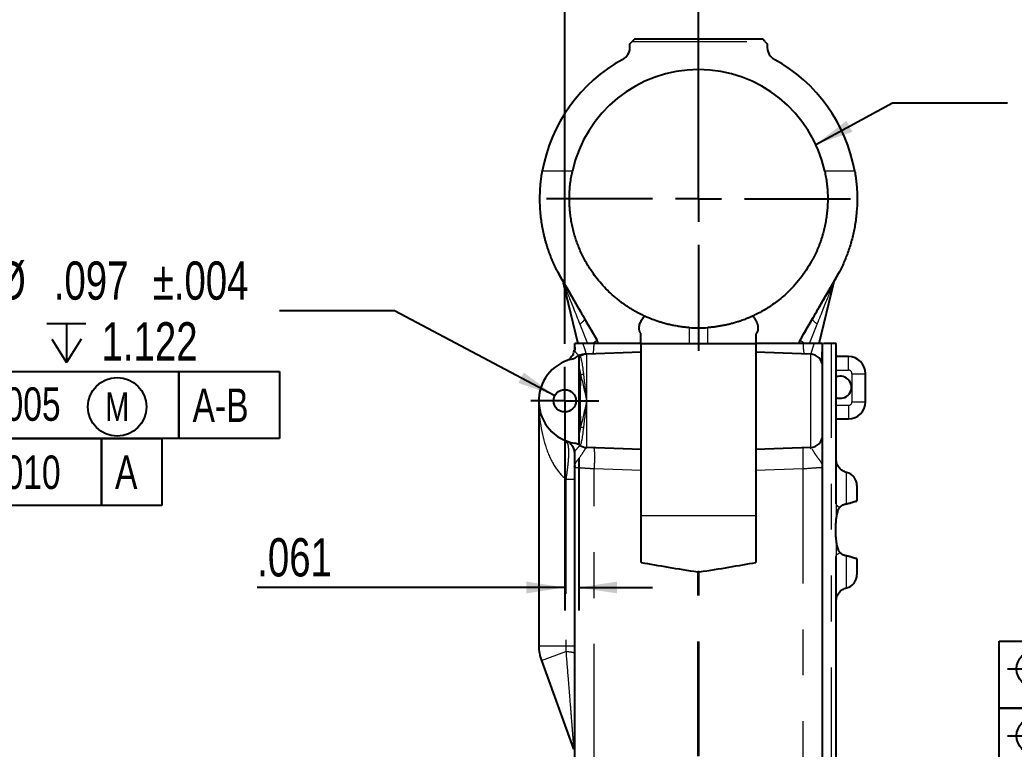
# Model space of a CAD drawing. Header units: inches. Extents: x 0.2 to 16.8, y 0.2 to 10.8.
# Drawn here: x 8.955 to 11.12, y 6.449 to 8.037 of the extents above; entities that cross this region are included whole.
import ezdxf

# ---------------------------------------------------------------- set-up
doc = ezdxf.new("R2010")
doc.units = ezdxf.units.IN
doc.header["$MEASUREMENT"] = 0
doc.linetypes.add('PHANTOM', pattern=[0.5, 0.25, -0.05, 0.05, -0.05, 0.05, -0.05])
doc.layers.add('FORMAT', color=7, linetype='Continuous')
doc.styles.add('SLDTEXTSTYLE0', font='TXT', dxfattribs={"width": 0.75})
doc.dimstyles.new('SLDDIMSTYLE19', dxfattribs={"dimtxt": 0.083333, "dimasz": 0.083333, "dimexe": 0, "dimexo": 0.0625, "dimgap": 0.020833, "dimtad": 0, "dimtih": 1, "dimtoh": 1, "dimdec": 3, "dimlfac": 2, "dimrnd": 1e-09, "dimzin": 12, "dimdsep": 46, "dimtxsty": 'SLDTEXTSTYLE0', "dimsah": 1, "dimcen": 0, "dimadec": 0, "dimazin": 3, "dimtol": 1, "dimtp": 0.004, "dimtm": 0.004, "dimtfac": 1, "dimtdec": 3, "dimtofl": 0, "dimtmove": 0, "dimatfit": 3, "dimfxl": 1, "dimfrac": 2, "dimtolj": 1, "dimarcsym": 0})
doc.dimstyles.new('SLDDIMSTYLE20', dxfattribs={"dimtxt": 0.083333, "dimasz": 0.083333, "dimexe": 0, "dimexo": 0.0625, "dimgap": 0.020833, "dimtad": 2, "dimdec": 3, "dimlfac": 2, "dimrnd": 1e-09, "dimzin": 12, "dimdsep": 46, "dimtxsty": 'SLDTEXTSTYLE0', "dimsah": 1, "dimcen": 0.09, "dimadec": 0, "dimazin": 3, "dimtfac": 1, "dimtdec": 3, "dimtmove": 0, "dimatfit": 0, "dimfxl": 1, "dimfrac": 2, "dimtolj": 1, "dimtzin": 12, "dimarcsym": 0})
doc.dimstyles.new('SLDDIMSTYLE21', dxfattribs={"dimtxt": 0.083333, "dimasz": 0.083333, "dimexe": 0, "dimexo": 0.0625, "dimgap": 0.020833, "dimtad": 0, "dimtih": 1, "dimtoh": 1, "dimdec": 4, "dimlfac": 2, "dimrnd": 1e-09, "dimzin": 12, "dimdsep": 46, "dimtxsty": 'SLDTEXTSTYLE0', "dimsah": 1, "dimcen": 0.09, "dimadec": 0, "dimazin": 3, "dimtol": 1, "dimtp": 0.0015, "dimtm": 0.0015, "dimtfac": 1, "dimtdec": 4, "dimtofl": 0, "dimtmove": 0, "dimatfit": 3, "dimfxl": 1, "dimfrac": 2, "dimtolj": 1, "dimarcsym": 0})
doc.dimstyles.new('SLDDIMSTYLE22', dxfattribs={"dimtxt": 0.18, "dimasz": 0.083333, "dimexe": 0, "dimexo": 0.0625, "dimgap": 0, "dimtad": 0, "dimtih": 1, "dimtoh": 1, "dimdec": 0, "dimrnd": 1e-09, "dimzin": 0, "dimdsep": 46, "dimtxsty": 'Standard', "dimsah": 1, "dimcen": 0.09, "dimadec": 0, "dimazin": 0, "dimtfac": 0.083333, "dimtdec": 0, "dimtofl": 0, "dimtmove": 0, "dimatfit": 3, "dimfxl": 1, "dimfrac": 2, "dimtolj": 1, "dimtzin": 0, "dimarcsym": 0})
doc.dimstyles.new('SLDDIMSTYLE7', dxfattribs={"dimtxt": 0.083333, "dimasz": 0.083333, "dimexe": 0, "dimexo": 0.0625, "dimgap": 0.020833, "dimtad": 0, "dimtih": 1, "dimtoh": 1, "dimdec": 4, "dimlfac": 2, "dimrnd": 1e-09, "dimzin": 4, "dimdsep": 46, "dimtxsty": 'SLDTEXTSTYLE0', "dimsah": 1, "dimcen": 0, "dimadec": 0, "dimazin": 1, "dimtol": 1, "dimtp": 0.0015, "dimtfac": 1, "dimtdec": 4, "dimtofl": 0, "dimtmove": 0, "dimatfit": 3, "dimfxl": 1, "dimfrac": 2, "dimtolj": 1, "dimtzin": 4, "dimarcsym": 0})

# ---------------------------------------------------------------- blocks, each defined once
blk = doc.blocks.new('_D_8')
at = {"layer": 'FORMAT'}
for p, q in [((7.3159, 7.191), (8.0007, 6.0572)), ((8.0007, 6.0572), (8.2507, 6.0572))]:
    blk.add_line(p, q, dxfattribs=at)
blk.add_solid([(7.3159, 7.191), (7.348, 7.113), (7.3699, 7.1263)], dxfattribs=at)
at = {"layer": 'FORMAT', "attachment_point": 1, "style": 'SLDTEXTSTYLE0'}
for s, insert, char_height in [('+', (8.6535, 6.1646), 0.0833), ('.0015', (8.7208, 6.1646), 0.08333), ('%%c', (8.2507, 6.1029), 0.08333), ('.0780', (8.3765, 6.1029), 0.08333), ('.0000', (8.7208, 6.0535), 0.08333), ('-', (8.6687, 6.0535), 0.0833)]:
    blk.add_mtext(s, dxfattribs=dict(at, insert=insert, char_height=char_height))
blk = doc.blocks.new('SW_SYMBOL_HOLE_DEPTH')
at = {"layer": 'FORMAT', "color": 0}
for p, q in [((0, 34.45), (31.5, 34.45)), ((15.75, 34.45), (15.75, 2.95)), ((3.94, 21.85), (15.75, 2.95)), ((27.56, 21.85), (15.75, 2.95))]:
    blk.add_line(p, q, dxfattribs=at)
blk = doc.blocks.new('_D_21')
at = {"layer": 'FORMAT'}
for p, q in [((9.7706, 7.4039), (9.5206, 7.4039)), ((10.1202, 7.219), (9.7706, 7.4039))]:
    blk.add_line(p, q, dxfattribs=at)
blk.add_solid([(10.1202, 7.219), (10.0525, 7.2693), (10.0406, 7.2467)], dxfattribs=at)
at = {"layer": 'FORMAT', "xscale": 0.0027037109, "yscale": 0.0027037109, "zscale": 0.0027037109}
blk.add_blockref('SW_SYMBOL_HOLE_DEPTH', (9.0138, 7.283), dxfattribs=at)
at = {"layer": 'FORMAT', "char_height": 0.08333, "attachment_point": 1, "style": 'SLDTEXTSTYLE0'}
for s, insert in [('%%c', (8.903, 7.5113)), ('.097', (9.0288, 7.5113)), ('±.004', (9.2443, 7.5113)), ('1.122', (9.1329, 7.3789))]:
    blk.add_mtext(s, dxfattribs=dict(at, insert=insert))
blk = doc.blocks.new('_D_22')
at = {"layer": 'FORMAT'}
for p, q in [((10.1417, 7.1577), (10.1417, 6.7513)), ((10.1722, 7.0832), (10.1722, 6.7513)), ((10.1417, 6.8013), (9.4719, 6.8013)), ((10.1722, 6.8013), (10.3325, 6.8013))]:
    blk.add_line(p, q, dxfattribs=at)
for points in [[(10.1417, 6.8013), (10.0583, 6.8141), (10.0583, 6.7885)], [(10.1722, 6.8013), (10.2555, 6.7885), (10.2555, 6.8141)]]:
    blk.add_solid(points, dxfattribs=at)
at = {"layer": 'FORMAT', "insert": (9.4719, 6.9087), "char_height": 0.08333, "attachment_point": 1, "rotation": 0, "style": 'SLDTEXTSTYLE0'}
blk.add_mtext('.061', dxfattribs=at)
blk = doc.blocks.new('_D_23')
at = {"layer": 'FORMAT'}
for p, q in [((10.1417, 7.3319), (10.1417, 8.3414)), ((10.433, 7.6977), (10.433, 8.3414)), ((10.1417, 8.2914), (9.8871, 8.2914)), ((10.433, 8.2914), (10.1417, 8.2914))]:
    blk.add_line(p, q, dxfattribs=at)
for points in [[(10.1417, 8.2914), (10.225, 8.2786), (10.225, 8.3042)], [(10.433, 8.2914), (10.3497, 8.3042), (10.3497, 8.2786)]]:
    blk.add_solid(points, dxfattribs=at)
at = {"layer": 'FORMAT', "char_height": 0.08333, "attachment_point": 1, "style": 'SLDTEXTSTYLE0'}
for s, insert in [('.5827', (9.2721, 8.3326)), ('±.0015', (9.5491, 8.3326))]:
    blk.add_mtext(s, dxfattribs=dict(at, insert=insert))
blk = doc.blocks.new('SW_SYMBOL_GTOL_POSI')
at = {"layer": 'FORMAT', "color": 0}
for p, q in [((29.5, -9.8), (29.5, 49.2)), ((0, 19.7), (59.1, 19.7))]:
    blk.add_line(p, q, dxfattribs=at)
blk.add_circle((29.5, 19.7), 19.7, dxfattribs=at)
blk = doc.blocks.new('SW_SYMBOL_CL_M')
at = {"layer": 'FORMAT', "color": 0}
blk.add_circle((31.5, 19.7), 31.5, dxfattribs=at)
at = {"layer": 'FORMAT', "color": 0, "insert": (31.5, 19.7), "char_height": 30.8, "attachment_point": 5, "style": 'SLDTEXTSTYLE0'}
blk.add_mtext('M', dxfattribs=at)
blk = doc.blocks.new('SW_GTOL_8')
at = {"layer": 'FORMAT', "color": 0}
for p, q in [((-0.0182, -0.0365), (-0.0182, 0.1094)), ((-0.0182, 0.1094), (0.1276, 0.1094)), ((0.1276, 0.1094), (0.1276, -0.0365)), ((0.1276, -0.0365), (0.1276, 0.1094)), ((0.1276, 0.1094), (0.6923, 0.1094)), ((0.6923, 0.1094), (0.6923, -0.0365)), ((0.6923, -0.0365), (0.6923, 0.1094)), ((0.6923, 0.1094), (0.9114, 0.1094)), ((0.9114, 0.1094), (0.9114, -0.0365)), ((0.1276, -0.0365), (-0.0182, -0.0365)), ((-0.0182, -0.1823), (-0.0182, -0.0365)), ((-0.0182, -0.0365), (0.1276, -0.0365)), ((0.6923, -0.0365), (0.1276, -0.0365)), ((0.1276, -0.0365), (0.1276, -0.1823)), ((0.1276, -0.1823), (0.1276, -0.0365)), ((0.1276, -0.0365), (0.5235, -0.0365)), ((0.5235, -0.0365), (0.5235, -0.1823)), ((0.5235, -0.1823), (0.5235, -0.0365)), ((0.5235, -0.0365), (0.6546, -0.0365)), ((0.6546, -0.0365), (0.6546, -0.1823)), ((0.9114, -0.0365), (0.6923, -0.0365)), ((0.1276, -0.1823), (-0.0182, -0.1823)), ((0.5235, -0.1823), (0.1276, -0.1823)), ((0.6546, -0.1823), (0.5235, -0.1823))]:
    blk.add_line(p, q, dxfattribs=at)
at = {"layer": 'FORMAT', "color": 0, "xscale": 0.0020277832, "yscale": 0.0020277832, "zscale": 0.0020277832}
for name, p in [('SW_SYMBOL_GTOL_POSI', (0, 0.0087)), ('SW_SYMBOL_CL_M', (0.4939, -0.0072)), ('SW_SYMBOL_GTOL_POSI', (0, -0.1372))]:
    blk.add_blockref(name, p, dxfattribs=at)
at = {"layer": 'FORMAT', "color": 0, "attachment_point": 1, "style": 'SLDTEXTSTYLE0'}
for s, insert, char_height in [('%%c', (0.1572, 0.0647), 0.0625), ('0.005', (0.2515, 0.0751), 0.07292), ('A-B', (0.7219, 0.0725), 0.07292), ('%%c', (0.1572, -0.0837), 0.0625), ('0.010', (0.2515, -0.0733), 0.07292), ('A', (0.553, -0.0733), 0.0729)]:
    blk.add_mtext(s, dxfattribs=dict(at, insert=insert, char_height=char_height))
blk = doc.blocks.new('SW_CENTERMARKSYMBOL_16')
at = {"layer": 'FORMAT', "color": 0}
for p, q in [((0, 0.1), (0, 0.33125)), ((0, 0), (0, 0.05)), ((-0.1, 0), (-0.33125, 0)), ((0, 0), (-0.05, 0)), ((0, 0), (0, -0.05)), ((0, 0), (0.05, 0)), ((0.1, 0), (0.33125, 0)), ((0, -0.1), (0, -0.33125))]:
    blk.add_line(p, q, dxfattribs=at)
blk = doc.blocks.new('SW_CENTERMARKSYMBOL_17')
at = {"layer": 'FORMAT', "color": 0}
for p, q in [((0, 0.05), (0, 0.07425)), ((0, 0), (0, 0.05)), ((-0.05, 0), (-0.07425, 0)), ((0, 0), (-0.05, 0)), ((0, 0), (0, -0.05)), ((0, 0), (0.05, 0)), ((0.05, 0), (0.07425, 0)), ((0, -0.05), (0, -0.07425))]:
    blk.add_line(p, q, dxfattribs=at)
blk = doc.blocks.new('SW_GTOL_10')
at = {"layer": 'FORMAT', "color": 0}
for p, q in [((-0.0182, -0.0365), (-0.0182, 0.1094)), ((-0.0182, 0.1094), (0.1276, 0.1094)), ((0.1276, 0.1094), (0.1276, -0.0365)), ((0.1276, -0.0365), (0.1276, 0.1094)), ((0.1276, 0.1094), (0.6923, 0.1094)), ((0.6923, 0.1094), (0.6923, -0.0365)), ((0.6923, -0.0365), (0.6923, 0.1094)), ((0.6923, 0.1094), (0.9114, 0.1094)), ((0.9114, 0.1094), (0.9114, -0.0365)), ((0.1276, -0.0365), (-0.0182, -0.0365)), ((-0.0182, -0.1823), (-0.0182, -0.0365)), ((-0.0182, -0.0365), (0.1276, -0.0365)), ((0.6923, -0.0365), (0.1276, -0.0365)), ((0.1276, -0.0365), (0.1276, -0.1823)), ((0.1276, -0.1823), (0.1276, -0.0365)), ((0.1276, -0.0365), (0.5235, -0.0365)), ((0.5235, -0.0365), (0.5235, -0.1823)), ((0.5235, -0.1823), (0.5235, -0.0365)), ((0.5235, -0.0365), (0.6546, -0.0365)), ((0.6546, -0.0365), (0.6546, -0.1823)), ((0.9114, -0.0365), (0.6923, -0.0365)), ((0.1276, -0.1823), (-0.0182, -0.1823)), ((0.5235, -0.1823), (0.1276, -0.1823)), ((0.6546, -0.1823), (0.5235, -0.1823))]:
    blk.add_line(p, q, dxfattribs=at)
at = {"layer": 'FORMAT', "color": 0, "xscale": 0.0020277832, "yscale": 0.0020277832, "zscale": 0.0020277832}
for name, p in [('SW_SYMBOL_GTOL_POSI', (0, 0.0087)), ('SW_SYMBOL_CL_M', (0.4939, -0.0072)), ('SW_SYMBOL_GTOL_POSI', (0, -0.1372))]:
    blk.add_blockref(name, p, dxfattribs=at)
at = {"layer": 'FORMAT', "color": 0, "attachment_point": 1, "style": 'SLDTEXTSTYLE0'}
for s, insert, char_height in [('%%c', (0.1572, 0.0647), 0.0625), ('0.005', (0.2515, 0.0751), 0.07292), ('A-B', (0.7219, 0.0725), 0.07292), ('%%c', (0.1572, -0.0837), 0.0625), ('0.010', (0.2515, -0.0733), 0.07292), ('A', (0.553, -0.0733), 0.0729)]:
    blk.add_mtext(s, dxfattribs=dict(at, insert=insert, char_height=char_height))

msp = doc.modelspace()

# ---------------------------------------------------------------- linework, layer by layer
at = {"color": 7, "linetype": 'Continuous', "lineweight": 25}
for p, q in [((10.283393, 7.985258), (10.288314, 7.990179)), ((10.293236, 7.9951), (10.288314, 7.990179)), ((10.572763, 7.9951), (10.293236, 7.9951)), ((10.577685, 7.990179), (10.572763, 7.9951)), ((10.577685, 7.990179), (10.582606, 7.985258)), ((10.283393, 7.977107), (10.283393, 7.985258)), ((10.582606, 7.985258), (10.582606, 7.977107)), ((10.138435, 7.464484), (10.138425, 7.464523)), ((10.138435, 7.464484), (10.170073, 7.332699)), ((10.695926, 7.332699), (10.727564, 7.464484)), ((10.727564, 7.464484), (10.727574, 7.464523)), ((10.307507, 7.332699), (10.307507, 7.354309)), ((10.557507, 7.353136), (10.557507, 7.332699)), ((10.162988, 7.319809), (10.162488, 7.317707)), ((10.163032, 7.332773), (10.163438, 7.317935)), ((10.212453, 7.338391), (10.213443, 7.336334)), ((10.308, 7.332699), (10.558, 7.332699)), ((10.652556, 7.336334), (10.653546, 7.338391)), ((10.722862, 7.332699), (10.704888, 7.332699)), ((10.732704, 7.332699), (10.722862, 7.332699)), ((10.732704, 6.983273), (10.732704, 7.332699)), ((10.172173, 7.3067), (10.172173, 7.304806)), ((10.308, 7.313588), (10.18942, 7.309447)), ((10.308, 7.10181), (10.308, 7.313588)), ((10.676579, 7.309447), (10.558, 7.313588)), ((10.558, 7.313588), (10.558, 7.10181)), ((10.759279, 7.304155), (10.732704, 7.304155)), ((10.172173, 7.282259), (10.172173, 7.133138)), ((10.703177, 7.133493), (10.703177, 7.281905)), ((10.796681, 7.20573), (10.796681, 7.266754)), ((10.085066, 7.207699), (10.085066, 6.674484)), ((10.732704, 7.168329), (10.759279, 7.168329)), ((10.144161, 7.120756), (10.146077, 7.11719)), ((10.308, 7.10181), (10.18942, 7.10595)), ((10.204939, 7.105409), (10.205332, 7.103673)), ((10.676579, 7.10595), (10.558, 7.10181)), ((10.676583, 7.105951), (10.67825, 7.10425)), ((10.308, 7.056589), (10.308, 7.10181)), ((10.558, 7.10181), (10.558, 7.056589)), ((10.162822, 7.063157), (10.163975, 7.067507)), ((10.162822, 7.063157), (10.164141, 7.063042)), ((10.162822, 7.063157), (10.162822, 6.432375)), ((10.163184, 7.067409), (10.163667, 7.063098)), ((10.703177, 6.432375), (10.703177, 7.063157)), ((10.308, 6.855899), (10.308, 7.056589)), ((10.558, 7.056589), (10.558, 6.855899)), ((10.77798, 7.023182), (10.77798, 6.989195)), ((10.732704, 6.3679), (10.732704, 6.869132)), ((10.77798, 6.864195), (10.77798, 6.829223)), ((10.090705, 6.642659), (10.161024, 6.449459))]:
    msp.add_line(p, q, dxfattribs=at)
at = {"color": 8, "linetype": 'PHANTOM', "lineweight": 18}
for p, q in [((10.288314, 7.990179), (10.577685, 7.990179)), ((10.158233, 7.707699), (10.092784, 7.707699)), ((10.773215, 7.707699), (10.707766, 7.707699)), ((10.138435, 7.464484), (10.138718, 7.46378)), ((10.727281, 7.46378), (10.727564, 7.464484)), ((10.174445, 7.375016), (10.191478, 7.332699)), ((10.412822, 7.367134), (10.412822, 7.332699)), ((10.453177, 7.332699), (10.453177, 7.367134)), ((10.674521, 7.332699), (10.691554, 7.375016)), ((10.722862, 6.377316), (10.722862, 7.332699)), ((10.18942, 7.207699), (10.18942, 7.309447)), ((10.676579, 7.309447), (10.676579, 7.10595)), ((10.759279, 7.274628), (10.759279, 7.304155)), ((10.732704, 7.274628), (10.759279, 7.274628)), ((10.767153, 7.266754), (10.796681, 7.266754)), ((10.767153, 7.266754), (10.767153, 7.20573)), ((10.18942, 7.10595), (10.18942, 7.207699)), ((10.759279, 7.197856), (10.732704, 7.197856)), ((10.759279, 7.197856), (10.759279, 7.168329)), ((10.767153, 7.20573), (10.796681, 7.20573)), ((10.205728, 7.060161), (10.308, 7.056589)), ((10.205728, 6.428355), (10.205728, 7.060161)), ((10.558, 7.056589), (10.660271, 7.060161)), ((10.660271, 7.060161), (10.660271, 6.428355)), ((10.144161, 7.037475), (10.144161, 6.674639)), ((10.558, 6.957699), (10.308, 6.957699)), ((10.431454, 6.433815), (10.431454, 6.835258)), ((10.434545, 6.433815), (10.434545, 6.835258)), ((10.085066, 6.674639), (10.144161, 6.674639)), ((10.144161, 6.674639), (10.162822, 6.674639)), ((10.144161, 6.674639), (10.144161, 6.662115)), ((10.090705, 6.642659), (10.144161, 6.662115))]:
    msp.add_line(p, q, dxfattribs=at)
at = {"color": 7, "linetype": 'Continuous', "lineweight": 25}
msp.add_circle((10.141661, 7.207699), 0.02425, dxfattribs=at)
for centre, radius, start, end in [((10.253866, 7.977107), 0.029528, 298.534659, 0), ((10.612133, 7.977107), 0.029528, 180, 241.465341), ((10.433, 7.647659), 0.345472, 118.534659, 169.991797), ((10.433, 7.647659), 0.345472, 10.008203, 61.465341), ((10.433, 7.647659), 0.28125, 12.325976, 167.674024), ((10.685003, 7.502172), 0.054487, 329.993117, 332.784317), ((10.433, 7.647659), 0.28125, 265.886008, 274.113992), ((10.17857, 7.207699), 0.093504, 103.629175, 260.44783), ((10.158154, 7.329024), 0.029528, 298.34459, 304.370209), ((10.190381, 7.281905), 0.027559, 92, 124.370209), ((10.675618, 7.281905), 0.027559, 0, 88), ((10.759279, 7.266754), 0.037402, 0, 90), ((10.742055, 7.237226), 0.024, 247.070404, 112.929596), ((10.759279, 7.20573), 0.037402, 270, 0), ((10.675618, 7.133493), 0.027559, 272, 0), ((10.158154, 7.086373), 0.029528, 61.655411, 80.44783), ((10.158154, 7.086373), 0.029528, 55.629791, 61.655411), ((10.190381, 7.133493), 0.027559, 235.629791, 268), ((10.748452, 7.023182), 0.029528, 0, 76.506604), ((10.748452, 6.829223), 0.029528, 283.493399, 0), ((10.17857, 6.674639), 0.093504, 180.306343, 200)]:
    msp.add_arc(centre, radius, start, end, dxfattribs=at)
at = {"color": 8, "linetype": 'PHANTOM', "lineweight": 18}
for centre, radius, start, end in [((10.180996, 7.502172), 0.054487, 207.215683, 210.006894), ((10.235072, 7.353915), 0.02719, 201.672806, 209.996921), ((10.630927, 7.353915), 0.02719, 330.003079, 338.327194), ((12.523622, 7.207699), 2.348329, 178.59776, 181.40224), ((10.169556, 7.312912), 0.048179, 277.681681, 286.257951), ((10.759279, 7.266754), 0.007874, 0, 90), ((10.759279, 7.20573), 0.007874, 270, 0), ((10.169556, 7.102486), 0.048179, 73.742049, 82.318319)]:
    msp.add_arc(centre, radius, start, end, dxfattribs=at)
at = {"color": 7, "linetype": 'Continuous', "lineweight": 25}
for centre, major_axis, ratio, start_param, end_param in [((10.164375, 7.479278), (-0.05307, 0.08474), 0.28442844, 1.44513064, 1.47226126), ((17.194725, 6.957699), (7.155426, 0), 0.05240778, 3.41650878, 3.47419865), ((3.671274, 6.957699), (7.155426, 0), 0.05240778, 5.95057932, 6.00826918)]:
    msp.add_ellipse(centre, major_axis=major_axis, ratio=ratio, start_param=start_param, end_param=end_param, dxfattribs=at)
at = {"color": 8, "linetype": 'PHANTOM', "lineweight": 18}
for centre, major_axis, start_param, end_param in [((10.190879, 7.302006), (0.016056, -0.002646), 3.1415935, 3.31379509), ((10.190879, 7.113391), (0.016056, 0.002646), 2.96939021, 3.1415918)]:
    msp.add_ellipse(centre, major_axis=major_axis, ratio=0.00020071, start_param=start_param, end_param=end_param, dxfattribs=at)
at = {"color": 7, "linetype": 'Continuous', "lineweight": 25}
for points, knots in [([(10.126382, 7.488484), (10.125303, 7.490593), (10.123155, 7.494791), (10.120075, 7.501218), (10.117119, 7.507703), (10.114297, 7.514254), (10.11161, 7.520865), (10.109058, 7.527535), (10.106643, 7.53426), (10.104366, 7.541037), (10.102229, 7.547865), (10.100232, 7.554739), (10.098377, 7.561658), (10.096665, 7.568617), (10.095097, 7.575615), (10.093674, 7.582648), (10.091127, 7.596729), (10.088379, 7.618165), (10.087361, 7.641669), (10.087659, 7.659451), (10.088279, 7.671513), (10.089334, 7.683588), (10.090787, 7.695669), (10.092118, 7.703685), (10.092784, 7.707699)], [0, 0, 0, 0, 0.03505431, 0.06980127, 0.10424907, 0.1384061, 0.17228099, 0.20588256, 0.23921989, 0.27230222, 0.30513906, 0.3377401, 0.37011526, 0.40227465, 0.4342286, 0.46598764, 0.49756249, 0.6230334, 0.74645038, 0.79710445, 0.84773359, 0.89839072, 0.94912866, 1, 1, 1, 1]), ([(10.15175, 7.647659), (10.151765, 7.649897), (10.151796, 7.654366), (10.152044, 7.66108), (10.152442, 7.667784), (10.153003, 7.674478), (10.153724, 7.681159), (10.154604, 7.687824), (10.155647, 7.694472), (10.156839, 7.701103), (10.157768, 7.705499), (10.158233, 7.707699)], [0, 0, 0, 0, 0.11183055, 0.22333347, 0.33457158, 0.44560814, 0.55650676, 0.66733129, 0.77814569, 0.88901396, 1, 1, 1, 1]), ([(10.707766, 7.707699), (10.70822, 7.705557), (10.709125, 7.701277), (10.710296, 7.694829), (10.711328, 7.688372), (10.712206, 7.681905), (10.712935, 7.675431), (10.713513, 7.668953), (10.713942, 7.662471), (10.71422, 7.655989), (10.714348, 7.649507), (10.714326, 7.643029), (10.714154, 7.636556), (10.713832, 7.630091), (10.713359, 7.623635), (10.712737, 7.617191), (10.711964, 7.610761), (10.711041, 7.604348), (10.709968, 7.597953), (10.708745, 7.591578), (10.707372, 7.585227), (10.705848, 7.578901), (10.704175, 7.572602), (10.702351, 7.566334), (10.700378, 7.560097), (10.698254, 7.553895), (10.69598, 7.54773), (10.693556, 7.541605), (10.690982, 7.53552), (10.688258, 7.52948), (10.685383, 7.523486), (10.682359, 7.517541), (10.676621, 7.506889), (10.667577, 7.491981), (10.654358, 7.473663), (10.639692, 7.456464), (10.625421, 7.442249), (10.612172, 7.430677), (10.600437, 7.421476), (10.588476, 7.413085), (10.576279, 7.405472), (10.563887, 7.39854), (10.555327, 7.394435), (10.551084, 7.392399)], [0, 0, 0, 0, 0.0154514, 0.03086938, 0.04626207, 0.0616376, 0.07700414, 0.09236989, 0.10774304, 0.12313175, 0.13854419, 0.15398847, 0.16947264, 0.18500472, 0.20059264, 0.21624423, 0.23196725, 0.24776933, 0.26365802, 0.27964071, 0.29572468, 0.31191707, 0.32822489, 0.34465498, 0.36121403, 0.37790861, 0.39474508, 0.41172967, 0.42886846, 0.44616734, 0.46363205, 0.48126817, 0.49908111, 0.56021864, 0.6222945, 0.68548758, 0.74996743, 0.79370473, 0.83654955, 0.87854948, 0.91975503, 0.96021971, 1, 1, 1, 1]), ([(10.773215, 7.707699), (10.773595, 7.705469), (10.774355, 7.701014), (10.775328, 7.694312), (10.776177, 7.687607), (10.776891, 7.6809), (10.777473, 7.674194), (10.777924, 7.667491), (10.778244, 7.660795), (10.778433, 7.654108), (10.778561, 7.639904), (10.77762, 7.618165), (10.7746, 7.594608), (10.771137, 7.576424), (10.768109, 7.563319), (10.764577, 7.550357), (10.760549, 7.537557), (10.756033, 7.524936), (10.751032, 7.512521), (10.745584, 7.500293), (10.741617, 7.492442), (10.739617, 7.488484)], [0, 0, 0, 0, 0.02828295, 0.05651774, 0.08471335, 0.11287878, 0.14102308, 0.16915531, 0.19728453, 0.22541983, 0.25357026, 0.37698532, 0.50246223, 0.56181133, 0.62184122, 0.68262089, 0.7442168, 0.80669281, 0.87011011, 0.93452723, 1, 1, 1, 1]), ([(10.314915, 7.392399), (10.31273, 7.393429), (10.308337, 7.3955), (10.30186, 7.398811), (10.295424, 7.402298), (10.289039, 7.405984), (10.282703, 7.409869), (10.276414, 7.413963), (10.270175, 7.418272), (10.263984, 7.422802), (10.257842, 7.427561), (10.248957, 7.434841), (10.23769, 7.444985), (10.224566, 7.45852), (10.212358, 7.472947), (10.202196, 7.486732), (10.193848, 7.499502), (10.187111, 7.510943), (10.18096, 7.522607), (10.175393, 7.534475), (10.170413, 7.546531), (10.166017, 7.558757), (10.162207, 7.571135), (10.158983, 7.583648), (10.156345, 7.596279), (10.154291, 7.60901), (10.152833, 7.621825), (10.15192, 7.634701), (10.151806, 7.643347), (10.15175, 7.647659)], [0, 0, 0, 0, 0.02379262, 0.04783655, 0.07214138, 0.09671641, 0.12157062, 0.14671271, 0.17215107, 0.1978938, 0.22394872, 0.25032337, 0.31326686, 0.37551468, 0.43717784, 0.49837056, 0.5408232, 0.58243689, 0.62325796, 0.66333545, 0.70272121, 0.74146983, 0.77963866, 0.8172877, 0.85447945, 0.89127875, 0.92775254, 0.96396956, 1, 1, 1, 1]), ([(10.209804, 7.343874), (10.207533, 7.347781), (10.202982, 7.355613), (10.192877, 7.373029), (10.180699, 7.394043), (10.166418, 7.418704), (10.150917, 7.445483), (10.139484, 7.465249), (10.133959, 7.474801)], [0, 0, 0, 0, 0.16749143, 0.33570665, 0.5059574, 0.67323571, 0.84207616, 1, 1, 1, 1]), ([(10.135169, 7.472593), (10.135273, 7.472416), (10.135415, 7.472168), (10.135639, 7.471764), (10.135686, 7.471676), (10.135686, 7.471677)], [0, 0, 0, 0, 0.5, 0.5, 1, 1, 1, 1]), ([(10.135686, 7.471677), (10.154215, 7.439583), (10.170344, 7.411647), (10.196055, 7.367114), (10.205679, 7.350445), (10.211524, 7.340321)], [0, 0, 0, 0, 0.5, 0.5, 1, 1, 1, 1]), ([(10.654475, 7.340321), (10.66032, 7.350445), (10.669923, 7.367078), (10.695672, 7.411677), (10.711786, 7.439587), (10.730313, 7.471677)], [0, 0, 0, 0, 0.5, 0.5, 1, 1, 1, 1]), ([(10.732085, 7.474879), (10.726544, 7.465298), (10.715094, 7.445502), (10.699577, 7.418692), (10.685293, 7.39403), (10.673114, 7.373021), (10.663014, 7.355611), (10.658465, 7.347781), (10.656195, 7.343874)], [0, 0, 0, 0, 0.15831396, 0.32712707, 0.49437657, 0.66452013, 0.83260594, 1, 1, 1, 1]), ([(10.730313, 7.471677), (10.730313, 7.471676), (10.730383, 7.471807), (10.730628, 7.472245), (10.730741, 7.472441), (10.73083, 7.472593)], [0, 0, 0, 0, 0.5, 0.5, 1, 1, 1, 1]), ([(10.739617, 7.488484), (10.738598, 7.48652), (10.737559, 7.484576), (10.735974, 7.481691), (10.73544, 7.480733), (10.734636, 7.479308), (10.734354, 7.478813), (10.733843, 7.477921), (10.733631, 7.477554), (10.733458, 7.477253)], [0, 0, 0, 0, 0.5, 0.5, 0.75, 0.75, 0.875, 0.875, 1, 1, 1, 1]), ([(10.307507, 7.354309), (10.307151, 7.354793), (10.306437, 7.355765), (10.305568, 7.357302), (10.304844, 7.358904), (10.304281, 7.360578), (10.303688, 7.363117), (10.303429, 7.36666), (10.30398, 7.371028), (10.30516, 7.375293), (10.306778, 7.37937), (10.308941, 7.383587), (10.311606, 7.387935), (10.313807, 7.390905), (10.314915, 7.392399)], [0, 0, 0, 0, 0.05012235, 0.10051932, 0.15126031, 0.20241331, 0.25404467, 0.37643515, 0.50059314, 0.59932811, 0.69826802, 0.7977847, 0.8982436, 1, 1, 1, 1]), ([(10.412822, 7.367134), (10.411315, 7.367251), (10.408262, 7.367487), (10.403641, 7.367951), (10.398928, 7.3685), (10.394135, 7.369142), (10.389272, 7.369875), (10.384353, 7.3707), (10.379391, 7.371615), (10.374403, 7.372622), (10.369404, 7.37372), (10.364414, 7.374909), (10.359452, 7.376191), (10.353552, 7.377832), (10.343853, 7.380883), (10.334338, 7.384204), (10.326386, 7.387376), (10.321754, 7.389318), (10.317973, 7.39099), (10.315893, 7.391949), (10.314915, 7.392399)], [0, 0, 0, 0, 0.036540819, 0.074017976, 0.1124426, 0.151825019, 0.192174821, 0.233500924, 0.275811624, 0.319114653, 0.363417221, 0.408726062, 0.455047467, 0.502387327, 0.579198957, 0.749107262, 0.821955356, 0.888048211, 0.947392989, 1, 1, 1, 1]), ([(10.551084, 7.392399), (10.550453, 7.392108), (10.549137, 7.391501), (10.546888, 7.390486), (10.544295, 7.389349), (10.541309, 7.388083), (10.537899, 7.386692), (10.532168, 7.384434), (10.524771, 7.381776), (10.516901, 7.379231), (10.510093, 7.377144), (10.503123, 7.375267), (10.494563, 7.373232), (10.486, 7.371471), (10.477523, 7.369975), (10.469205, 7.368754), (10.461112, 7.36778), (10.455784, 7.367346), (10.453177, 7.367134)], [0, 0, 0, 0, 0.03431975, 0.07163423, 0.11194722, 0.1552617, 0.20158003, 0.25090412, 0.37462614, 0.45691878, 0.49774225, 0.57824501, 0.65577033, 0.73034999, 0.80201976, 0.87081994, 0.93679611, 1, 1, 1, 1]), ([(10.551084, 7.392399), (10.551738, 7.39153), (10.553041, 7.3898), (10.554783, 7.387239), (10.556357, 7.384721), (10.557749, 7.382248), (10.558962, 7.379821), (10.559996, 7.377441), (10.56085, 7.37511), (10.561525, 7.372828), (10.562166, 7.369944), (10.562538, 7.366555), (10.562316, 7.362786), (10.56141, 7.359295), (10.559881, 7.356052), (10.558298, 7.354107), (10.557507, 7.353136)], [0, 0, 0, 0, 0.05672768, 0.11297575, 0.16880869, 0.22429245, 0.27949421, 0.33448219, 0.38932541, 0.44409343, 0.49885609, 0.60174757, 0.70277338, 0.80245798, 0.90134719, 1, 1, 1, 1]), ([(10.213443, 7.336334), (10.213296, 7.336703), (10.213, 7.337448), (10.212429, 7.338776), (10.211728, 7.34028), (10.210884, 7.341964), (10.210165, 7.343234), (10.209804, 7.343874)], [0, 0, 0, 0, 0.19275318, 0.38952258, 0.589946, 0.79360089, 1, 1, 1, 1]), ([(10.656195, 7.343874), (10.655891, 7.343338), (10.655286, 7.342273), (10.654543, 7.340829), (10.653906, 7.339508), (10.653373, 7.338321), (10.652921, 7.337253), (10.652677, 7.336639), (10.652556, 7.336334)], [0, 0, 0, 0, 0.17217631, 0.34250624, 0.51069842, 0.676493, 0.83966062, 1, 1, 1, 1]), ([(10.18101, 7.332699), (10.178711, 7.332699), (10.174101, 7.332699), (10.168781, 7.332699), (10.164427, 7.332699), (10.163801, 7.332699), (10.163487, 7.332699)], [0, 0, 0, 0, 0.21554797, 0.43203016, 0.71538198, 1, 1, 1, 1]), ([(10.214547, 7.332921), (10.214519, 7.333029), (10.214463, 7.333244), (10.214315, 7.333778), (10.214108, 7.334464), (10.213834, 7.335301), (10.213573, 7.335991), (10.213443, 7.336334)], [0, 0, 0, 0, 0.20343477, 0.4050495, 0.60494555, 0.80322687, 1, 1, 1, 1]), ([(10.652556, 7.336334), (10.652426, 7.335991), (10.652165, 7.335301), (10.651891, 7.334464), (10.651684, 7.333778), (10.651536, 7.333244), (10.65148, 7.333029), (10.651452, 7.332921)], [0, 0, 0, 0, 0.19677313, 0.39505445, 0.5949505, 0.79656523, 1, 1, 1, 1]), ([(10.702722, 7.332699), (10.702585, 7.332699), (10.702207, 7.332699), (10.699113, 7.332699), (10.69376, 7.332699), (10.687907, 7.332699), (10.684989, 7.332699)], [0, 0, 0, 0, 0.16145649, 0.44183451, 0.72173282, 1, 1, 1, 1]), ([(10.7009, 7.293776), (10.701078, 7.293875), (10.701521, 7.29412), (10.702102, 7.302123), (10.702638, 7.315639), (10.702866, 7.327194), (10.702975, 7.332725)], [0, 0, 0, 0, 0.18458804, 0.45955678, 0.74128745, 1, 1, 1, 1]), ([(10.703177, 7.281905), (10.703177, 7.281905), (10.703177, 7.286916), (10.703177, 7.300638), (10.703177, 7.306212), (10.703177, 7.315633), (10.703177, 7.318948), (10.703177, 7.325798), (10.703177, 7.329314), (10.703177, 7.332699)], [0, 0, 0, 0, 0.5, 0.5, 0.75, 0.75, 0.875, 0.875, 1, 1, 1, 1]), ([(10.159757, 7.309008), (10.157734, 7.305785), (10.153767, 7.299465), (10.147495, 7.296301), (10.144422, 7.294751)], [0, 0, 0, 0, 0.509972259, 1, 1, 1, 1]), ([(10.156568, 7.29857), (10.156639, 7.298587), (10.156909, 7.298653), (10.157515, 7.29881), (10.158492, 7.299087), (10.159828, 7.299516), (10.161429, 7.30011), (10.163139, 7.300847), (10.16562, 7.302083), (10.168691, 7.303944), (10.170927, 7.305873), (10.172024, 7.30682)], [0, 0, 0, 0, 0.01250024, 0.04774095, 0.10542552, 0.18489214, 0.28522994, 0.39470229, 0.50022136, 0.75483251, 1, 1, 1, 1]), ([(10.159318, 7.308835), (10.160179, 7.310322), (10.161801, 7.313126), (10.162063, 7.316349), (10.162186, 7.317864)], [0, 0, 0, 0, 0.53018131, 1, 1, 1, 1]), ([(10.172172, 7.302887), (10.172172, 7.302806), (10.172173, 7.302645), (10.172177, 7.302181), (10.172182, 7.301578), (10.172189, 7.300836), (10.172195, 7.299976), (10.172201, 7.29901), (10.172206, 7.297954), (10.17221, 7.296332), (10.172209, 7.293948), (10.172202, 7.29052), (10.172198, 7.287276), (10.1722, 7.28479), (10.172203, 7.283497), (10.172205, 7.282743), (10.172207, 7.282361), (10.172208, 7.28217)], [0, 0, 0, 0, 0.06904812, 0.13613358, 0.20130671, 0.26460679, 0.32606429, 0.3857028, 0.44354062, 0.49959208, 0.62617314, 0.74978941, 0.87486278, 0.93741684, 0.96870477, 0.98435237, 1, 1, 1, 1]), ([(10.173364, 7.307181), (10.173414, 7.307197), (10.174942, 7.307683), (10.179919, 7.309557), (10.185826, 7.309939), (10.188783, 7.31013)], [0, 0, 0, 0, 0.0166166, 0.50772444, 1, 1, 1, 1]), ([(10.172207, 7.133218), (10.172205, 7.13235), (10.172202, 7.130592), (10.172197, 7.128117), (10.172192, 7.125735), (10.172187, 7.123476), (10.172183, 7.121357), (10.172179, 7.119399), (10.172177, 7.117625), (10.172175, 7.11606), (10.172173, 7.114727), (10.172172, 7.113666), (10.172172, 7.112874), (10.172172, 7.112633), (10.172172, 7.11251)], [0, 0, 0, 0, 0.07187996, 0.14578877, 0.22173893, 0.29974159, 0.37980758, 0.46194905, 0.54618177, 0.63252833, 0.72102222, 0.81171288, 0.90467185, 1, 1, 1, 1]), ([(10.703177, 7.063157), (10.703177, 7.072067), (10.703177, 7.080915), (10.703177, 7.097638), (10.703177, 7.105443), (10.703177, 7.118639), (10.703177, 7.1241), (10.703177, 7.131492), (10.703177, 7.133493), (10.703177, 7.133493)], [0, 0, 0, 0, 0.25, 0.25, 0.5, 0.5, 0.75, 0.75, 1, 1, 1, 1]), ([(10.144569, 7.120593), (10.147533, 7.119052), (10.152018, 7.116721), (10.156943, 7.111354), (10.158795, 7.108091), (10.15973, 7.106445)], [0, 0, 0, 0, 0.49112506, 0.74331866, 1, 1, 1, 1]), ([(10.159328, 7.106541), (10.160145, 7.105049), (10.162381, 7.100965), (10.162651, 7.096276), (10.162822, 7.093301)], [0, 0, 0, 0, 0.36535849, 1, 1, 1, 1]), ([(10.755342, 7.051848), (10.752226, 7.052933), (10.745991, 7.055106), (10.73866, 7.061963), (10.733669, 7.070678), (10.733026, 7.077241), (10.732704, 7.080524)], [0, 0, 0, 0, 0.24980804, 0.49982662, 0.74974393, 1, 1, 1, 1]), ([(10.732282, 6.940941), (10.732344, 6.941947), (10.732469, 6.943982), (10.732716, 6.94701), (10.733015, 6.950049), (10.733376, 6.953082), (10.733807, 6.956093), (10.734317, 6.959068), (10.735017, 6.962449), (10.735977, 6.966144), (10.737291, 6.969876), (10.738793, 6.973141), (10.740043, 6.974956), (10.740644, 6.975827)], [0, 0, 0, 0, 0.07209834, 0.14586335, 0.22123595, 0.29816523, 0.37661676, 0.4565835, 0.53810002, 0.65985376, 0.78281927, 0.89572971, 1, 1, 1, 1]), ([(10.740669, 6.975827), (10.741017, 6.976261), (10.741704, 6.977114), (10.74286, 6.978261), (10.744089, 6.97929), (10.745401, 6.980202), (10.747141, 6.981212), (10.749398, 6.982217), (10.752252, 6.98312), (10.754327, 6.983501), (10.755342, 6.983687)], [0, 0, 0, 0, 0.10966831, 0.21581585, 0.31877067, 0.41887332, 0.51647486, 0.68607809, 0.84640159, 1, 1, 1, 1]), ([(10.755342, 6.983687), (10.755928, 6.983786), (10.757127, 6.983989), (10.75888, 6.984367), (10.760637, 6.984794), (10.762834, 6.985393), (10.765447, 6.986196), (10.768192, 6.987097), (10.770783, 6.98796), (10.773032, 6.988638), (10.774711, 6.989032), (10.775743, 6.989177), (10.776174, 6.98919), (10.776334, 6.989195)], [0, 0, 0, 0, 0.0545524, 0.11169005, 0.1715703, 0.23431254, 0.34880048, 0.47709002, 0.59485064, 0.73658646, 0.86824964, 0.95105298, 1, 1, 1, 1]), ([(10.776334, 6.989195), (10.776542, 6.989195), (10.776962, 6.989195), (10.777415, 6.989195), (10.777742, 6.989195), (10.777943, 6.989195), (10.777968, 6.989195), (10.77798, 6.989195)], [0, 0, 0, 0, 0.19662122, 0.39500308, 0.59507921, 0.79677281, 1, 1, 1, 1]), ([(10.732273, 6.912607), (10.732206, 6.913785), (10.732073, 6.916129), (10.731908, 6.919679), (10.731801, 6.923226), (10.731766, 6.926774), (10.731805, 6.930323), (10.731914, 6.93387), (10.732081, 6.93742), (10.732215, 6.939763), (10.732282, 6.940941)], [0, 0, 0, 0, 0.1265002, 0.25169861, 0.37602488, 0.49991794, 0.6238214, 0.74817875, 0.87342857, 1, 1, 1, 1]), ([(10.741525, 6.876912), (10.74116, 6.877356), (10.740412, 6.878264), (10.739414, 6.879784), (10.73847, 6.881474), (10.7373, 6.88397), (10.736052, 6.887393), (10.734842, 6.89196), (10.733885, 6.896882), (10.733156, 6.902073), (10.732617, 6.907303), (10.732386, 6.91086), (10.732273, 6.912607)], [0, 0, 0, 0, 0.05452996, 0.111556426, 0.171341505, 0.234165975, 0.36186925, 0.489013585, 0.623001912, 0.752818163, 0.878530164, 1, 1, 1, 1]), ([(10.755335, 6.86999), (10.754779, 6.870088), (10.753654, 6.870287), (10.752037, 6.870682), (10.750458, 6.871157), (10.748928, 6.871725), (10.746767, 6.872704), (10.744122, 6.874296), (10.742433, 6.87602), (10.741558, 6.876912)], [0, 0, 0, 0, 0.09201069, 0.18593753, 0.28227674, 0.38149795, 0.48404645, 0.7329309, 1, 1, 1, 1]), ([(10.776529, 6.864195), (10.776353, 6.864201), (10.775938, 6.864215), (10.774926, 6.864372), (10.773299, 6.864779), (10.771045, 6.86549), (10.768413, 6.866403), (10.765599, 6.867368), (10.762744, 6.868278), (10.76012, 6.869002), (10.757765, 6.869568), (10.756134, 6.869859), (10.755344, 6.869999)], [0, 0, 0, 0, 0.05515112, 0.13091245, 0.26198554, 0.40363402, 0.52239282, 0.65293304, 0.76866785, 0.85073236, 0.92773472, 1, 1, 1, 1]), ([(10.77798, 6.864195), (10.777963, 6.864195), (10.77793, 6.864195), (10.777648, 6.864194), (10.77721, 6.864195), (10.776755, 6.864195), (10.776529, 6.864195)], [0, 0, 0, 0, 0.25360373, 0.50489689, 0.75373734, 1, 1, 1, 1]), ([(10.732704, 6.771888), (10.733026, 6.775171), (10.733669, 6.781732), (10.738661, 6.790445), (10.745992, 6.797301), (10.752227, 6.799473), (10.755343, 6.800559)], [0, 0, 0, 0, 0.25022659, 0.5001297, 0.75015829, 1, 1, 1, 1])]:
    msp.add_open_spline(points, degree=3, knots=knots, dxfattribs=at)
for points in [[(10.132541, 7.477253), (10.130456, 7.480866), (10.12837, 7.484654), (10.126382, 7.488484)], [(10.126382, 7.488484), (10.128774, 7.483876), (10.131258, 7.479346), (10.133812, 7.474923)], [(10.73083, 7.472593), (10.731284, 7.473365), (10.731736, 7.474142), (10.732187, 7.474923)], [(10.732187, 7.474923), (10.734741, 7.479346), (10.737225, 7.483876), (10.739617, 7.488484)], [(10.162822, 7.332699), (10.162822, 7.329226), (10.162822, 7.325616), (10.162822, 7.322107)], [(10.204829, 7.332699), (10.196493, 7.332699), (10.188307, 7.332699), (10.18102, 7.332699)], [(10.308, 7.332699), (10.273606, 7.332699), (10.239254, 7.332699), (10.20483, 7.332699)], [(10.215189, 7.332706), (10.21479, 7.332727), (10.214578, 7.332799), (10.214547, 7.332921)], [(10.308, 7.313588), (10.308, 7.313588), (10.308, 7.320468), (10.308, 7.332699)], [(10.661169, 7.332699), (10.626745, 7.332699), (10.592393, 7.332699), (10.558, 7.332699)], [(10.558, 7.332699), (10.558, 7.320468), (10.558, 7.313588), (10.558, 7.313588)], [(10.651452, 7.332921), (10.651421, 7.332799), (10.65121, 7.332727), (10.65081, 7.332706)], [(10.684979, 7.332699), (10.677692, 7.332699), (10.669506, 7.332699), (10.66117, 7.332699)], [(10.172036, 7.306809), (10.172082, 7.306851), (10.172127, 7.306893), (10.172173, 7.306934)], [(10.172173, 7.30679), (10.172173, 7.306753), (10.172173, 7.306716), (10.172173, 7.306679)], [(10.162822, 7.093301), (10.162822, 7.083805), (10.162822, 7.073515), (10.162822, 7.063157)], [(10.434545, 6.835258), (10.433524, 6.835104), (10.432475, 6.835104), (10.431454, 6.835258)]]:
    msp.add_open_spline(points, degree=3, dxfattribs=at)
at = {"color": 8, "linetype": 'PHANTOM', "lineweight": 18}
for points, knots in [([(10.138718, 7.46378), (10.139735, 7.461253), (10.143527, 7.451832), (10.155904, 7.421083), (10.164434, 7.399888), (10.174445, 7.375016)], [0, 0, 0, 0, 0.5, 0.5, 1, 1, 1, 1]), ([(10.691554, 7.375016), (10.701565, 7.399888), (10.710096, 7.421083), (10.722472, 7.451832), (10.726264, 7.461253), (10.727281, 7.46378)], [0, 0, 0, 0, 0.5, 0.5, 1, 1, 1, 1]), ([(10.20201, 7.332699), (10.203754, 7.333863), (10.207712, 7.336506), (10.211141, 7.339228), (10.211402, 7.339973), (10.211524, 7.340321)], [0, 0, 0, 0, 0.29571803, 0.67099929, 1, 1, 1, 1]), ([(10.663989, 7.332699), (10.662245, 7.333863), (10.658287, 7.336505), (10.654859, 7.339228), (10.654597, 7.339973), (10.654475, 7.340321)], [0, 0, 0, 0, 0.29571798, 0.670946046, 1, 1, 1, 1]), ([(10.172025, 7.306821), (10.169742, 7.308691), (10.167234, 7.311056), (10.163722, 7.316214), (10.162822, 7.318946), (10.162822, 7.322097)], [0, 0, 0, 0, 0.5, 0.5, 1, 1, 1, 1]), ([(10.188669, 7.310588), (10.188583, 7.310701), (10.188166, 7.311242), (10.186966, 7.31531), (10.184898, 7.322717), (10.18233, 7.329319), (10.181013, 7.332703)], [0, 0, 0, 0, 0.07820553, 0.37656466, 0.68034549, 1, 1, 1, 1]), ([(10.684986, 7.332703), (10.683438, 7.329133), (10.682278, 7.325853), (10.680408, 7.320082), (10.679698, 7.317591), (10.677886, 7.311562), (10.677155, 7.309427), (10.676579, 7.309447)], [0, 0, 0, 0, 0.25, 0.25, 0.5, 0.5, 1, 1, 1, 1]), ([(10.085066, 7.207699), (10.085066, 7.171269), (10.090779, 7.134914), (10.106475, 7.089732), (10.112861, 7.076202), (10.127382, 7.053435), (10.135511, 7.044178), (10.144161, 7.037475)], [0, 0, 0, 0, 0.5, 0.5, 0.75, 0.75, 1, 1, 1, 1]), ([(10.146077, 7.11719), (10.146836, 7.116213), (10.148336, 7.114284), (10.149525, 7.105718), (10.14997, 7.095345), (10.149517, 7.082611), (10.148306, 7.068385), (10.146443, 7.053167), (10.144919, 7.042686), (10.144161, 7.037475)], [0, 0, 0, 0, 0.14624341, 0.28882887, 0.43266571, 0.57717733, 0.72021527, 0.86088606, 1, 1, 1, 1]), ([(10.162822, 7.093301), (10.162822, 7.094861), (10.163169, 7.096315), (10.164544, 7.099154), (10.165583, 7.100534), (10.167524, 7.102739), (10.168237, 7.103499), (10.169753, 7.10509), (10.170557, 7.105927), (10.172165, 7.107654), (10.172962, 7.108536), (10.17397, 7.109707), (10.174268, 7.110063), (10.174694, 7.110582), (10.174823, 7.110745), (10.174823, 7.110745)], [0, 0, 0, 0, 0.25, 0.25, 0.5, 0.5, 0.625, 0.625, 0.75, 0.75, 0.875, 0.875, 0.9375, 0.9375, 1, 1, 1, 1]), ([(10.163975, 7.067507), (10.164227, 7.068772), (10.164966, 7.07248), (10.171073, 7.080642), (10.179803, 7.09215), (10.186407, 7.103691), (10.188447, 7.105222), (10.189418, 7.105951)], [0, 0, 0, 0, 0.09156633, 0.26845831, 0.55617611, 0.78872032, 1, 1, 1, 1]), ([(10.205332, 7.103673), (10.205471, 7.103255), (10.205888, 7.101999), (10.206207, 7.092736), (10.206242, 7.077962), (10.2059, 7.066094), (10.205728, 7.060161)], [0, 0, 0, 0, 0.142767493, 0.428511662, 0.714255831, 1, 1, 1, 1]), ([(10.66106, 7.105409), (10.660751, 7.105398), (10.660483, 7.104185), (10.660067, 7.099655), (10.659921, 7.096322), (10.65971, 7.083719), (10.659859, 7.071993), (10.660271, 7.060161)], [0, 0, 0, 0, 0.25, 0.25, 0.5, 0.5, 1, 1, 1, 1]), ([(10.67992, 7.102548), (10.681021, 7.100876), (10.682401, 7.098599), (10.685851, 7.09318), (10.68794, 7.090037), (10.693081, 7.083138), (10.696039, 7.079387), (10.701069, 7.071609), (10.703106, 7.067576), (10.703175, 7.063443)], [0, 0, 0, 0, 0.25, 0.25, 0.5, 0.5, 0.75, 0.75, 1, 1, 1, 1]), ([(10.164141, 7.063042), (10.164351, 7.063022), (10.165193, 7.062944), (10.170673, 7.062526), (10.178473, 7.06199), (10.186267, 7.06147), (10.195484, 7.060864), (10.202254, 7.060399), (10.205728, 7.060161)], [0, 0, 0, 0, 0.08871122, 0.35590356, 0.50347422, 0.66001285, 0.8255213, 1, 1, 1, 1]), ([(10.660271, 7.060161), (10.671616, 7.060953), (10.682636, 7.061723), (10.698438, 7.062826), (10.703023, 7.063146), (10.703173, 7.063157)], [0, 0, 0, 0, 0.5, 0.5, 1, 1, 1, 1]), ([(10.755342, 6.983687), (10.755342, 6.993249), (10.755342, 7.012372), (10.755342, 7.03406), (10.755342, 7.047404), (10.755342, 7.053088), (10.755342, 7.051678), (10.755342, 7.051578)], [0, 0, 0, 0, 0.24533623, 0.49067245, 0.73600868, 0.98134491, 1, 1, 1, 1]), ([(10.732704, 6.983273), (10.732704, 6.981907), (10.733416, 6.980541), (10.73612, 6.977998), (10.738128, 6.976826), (10.740657, 6.975832)], [0, 0, 0, 0, 0.5, 0.5, 1, 1, 1, 1]), ([(10.755342, 6.800932), (10.755342, 6.800793), (10.755342, 6.799298), (10.755342, 6.805094), (10.755342, 6.81875), (10.755342, 6.840843), (10.755342, 6.860276), (10.755342, 6.869993)], [0, 0, 0, 0, 0.02504141, 0.26878106, 0.51252071, 0.75626035, 1, 1, 1, 1]), ([(10.144161, 6.662115), (10.149624, 6.661804), (10.154412, 6.661251), (10.161018, 6.659851), (10.162822, 6.659007), (10.162822, 6.65816)], [0, 0, 0, 0, 0.5, 0.5, 1, 1, 1, 1]), ([(10.144161, 6.662115), (10.145698, 6.64265), (10.148512, 6.60701), (10.152364, 6.559104), (10.155186, 6.52484), (10.157016, 6.501608), (10.158189, 6.486466), (10.159277, 6.472307), (10.160227, 6.45995), (10.160832, 6.45228), (10.161052, 6.449542), (10.161058, 6.449479), (10.161061, 6.449451)], [0, 0, 0, 0, 0.244536, 0.4477344, 0.60997506, 0.68869321, 0.75813903, 0.81866598, 0.89389634, 0.95354684, 0.97977212, 1, 1, 1, 1])]:
    msp.add_open_spline(points, degree=3, knots=knots, dxfattribs=at)
for points in [[(10.174445, 7.375016), (10.17809, 7.377629), (10.183972, 7.382515), (10.185485, 7.385422), (10.185044, 7.386185)], [(10.680955, 7.386185), (10.680514, 7.385422), (10.682027, 7.382515), (10.687909, 7.377629), (10.691554, 7.375016)], [(10.20483, 7.332699), (10.204329, 7.318213), (10.203275, 7.309931), (10.201928, 7.309884)], [(10.664071, 7.309884), (10.662724, 7.309931), (10.66167, 7.318213), (10.661169, 7.332699)], [(10.174823, 7.304652), (10.174823, 7.304652), (10.173599, 7.305539), (10.172173, 7.3067)], [(10.172173, 7.302885), (10.173167, 7.303405), (10.174132, 7.303982), (10.175061, 7.304612)], [(10.183044, 7.26666), (10.180372, 7.289643), (10.177341, 7.304237), (10.175061, 7.304612)], [(10.172208, 7.282168), (10.17349, 7.277341), (10.174767, 7.271633), (10.175996, 7.265165)], [(10.175996, 7.265165), (10.180188, 7.248957), (10.184791, 7.228246), (10.18942, 7.207699)], [(10.18942, 7.207699), (10.187185, 7.228657), (10.185001, 7.249835), (10.183044, 7.26666)], [(10.18942, 7.207699), (10.184786, 7.187129), (10.180232, 7.166609), (10.175996, 7.150232)], [(10.183044, 7.148738), (10.185021, 7.165737), (10.187183, 7.186718), (10.18942, 7.207699)], [(10.175996, 7.150232), (10.174767, 7.143765), (10.17349, 7.138056), (10.172208, 7.133229)], [(10.175061, 7.110785), (10.177341, 7.111161), (10.180372, 7.125754), (10.183044, 7.148738)], [(10.172172, 7.11251), (10.173167, 7.111992), (10.174132, 7.111416), (10.175061, 7.110785)], [(10.144161, 7.037475), (10.149624, 7.037475), (10.159204, 7.037475), (10.162822, 7.037475), (10.162822, 7.037475)], [(10.732704, 6.983273), (10.732704, 6.969766), (10.732401, 6.955415), (10.732282, 6.940941)], [(10.732273, 6.912607), (10.732388, 6.897642), (10.732704, 6.88303), (10.732704, 6.869132)], [(10.732704, 6.869132), (10.732704, 6.872019), (10.735957, 6.874888), (10.741526, 6.876913)]]:
    msp.add_open_spline(points, degree=3, dxfattribs=at)

# ---------------------------------------------------------------- block references
at = {"layer": 'FORMAT'}
for name, p in [('SW_CENTERMARKSYMBOL_16', (10.433, 7.647659)), ('SW_CENTERMARKSYMBOL_17', (10.141661, 7.207699)), ('SW_GTOL_8', (8.609207, 7.162078)), ('SW_GTOL_10', (11.105747, 6.575379))]:
    msp.add_blockref(name, p, dxfattribs=at)

# ---------------------------------------------------------------- dimensions: what is measured, and where the dimension line sits
dim = msp.add_linear_dim(base=(10.433, 8.291406), p1=(10.141661, 7.281949), p2=(10.433, 7.647659), dimstyle='SLDDIMSTYLE21', dxfattribs=at)
dim.commit()
dim.dimension.update_dxf_attribs({"geometry": '_D_23', "text_midpoint": (9.579615, 8.291406), "dimtype": 160})
dim = msp.add_diameter_dim_2p(p1=(10.163099, 7.196364), p2=(10.120223, 7.219033), text='<>\\P{\\fGDT;x}1.122', dimstyle='SLDDIMSTYLE19', dxfattribs=at)
dim.commit()
dim.dimension.update_dxf_attribs({"geometry": '_D_21', "text_midpoint": (9.211846, 7.40386), "dimtype": 163})
dim = msp.add_diameter_dim_2p(p1=(7.29569, 7.22439), p2=(7.315854, 7.191007), dimstyle='SLDDIMSTYLE7', dxfattribs=at)
dim.commit()
dim.dimension.update_dxf_attribs({"geometry": '_D_8', "text_midpoint": (8.624269, 6.057191), "dimtype": 163})
dim = msp.add_linear_dim(base=(10.141661, 6.801287), p1=(10.172215, 7.133152), p2=(10.141661, 7.207699), angle=0.000039, dimstyle='SLDDIMSTYLE20', dxfattribs=at)
dim.commit()
dim.dimension.update_dxf_attribs({"geometry": '_D_22', "text_midpoint": (9.579615, 6.801287), "dimtype": 160})

# ---------------------------------------------------------------- leaders
msp.add_leader([(10.688203, 7.765866), (10.85568, 7.856321), (11.10568, 7.856321)], dimstyle='SLDDIMSTYLE22', dxfattribs=at)

doc.saveas('drawing.dxf')
